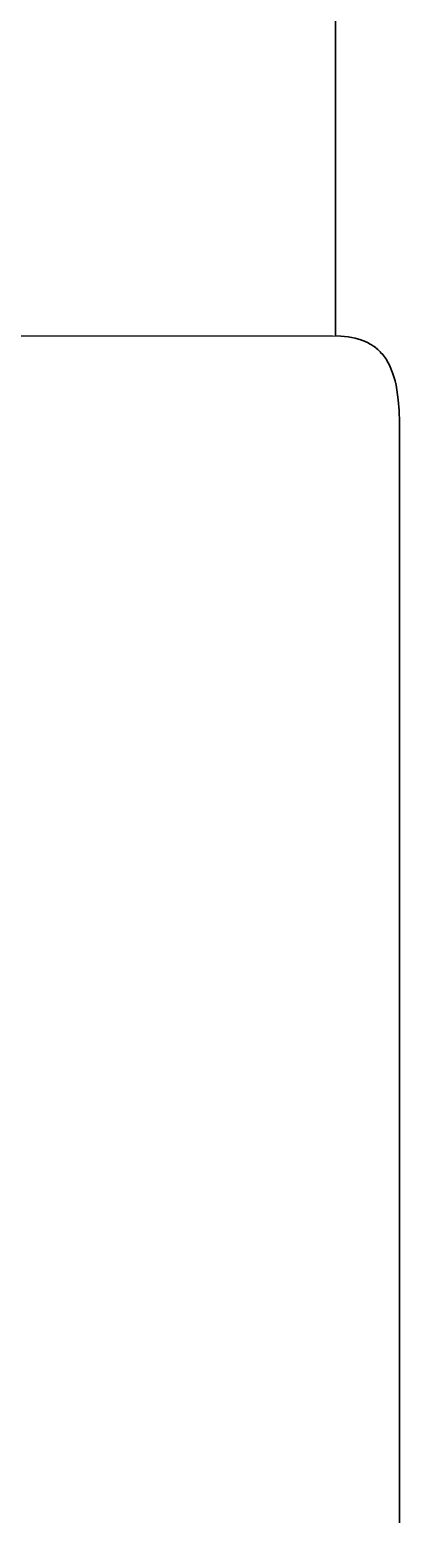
# Model space of a CAD drawing. Header units: millimetres. Extents: x 0 to 1842, y -1115 to 1018.
# Drawn here: x 394.3 to 426, y 127.3 to 254.5 of the extents above; entities that cross this region are included whole.
import ezdxf

# ---------------------------------------------------------------- set-up
doc = ezdxf.new("R2010")
doc.units = ezdxf.units.MM
doc.layers.add('Blocks', color=7, linetype='Continuous')
doc.layers.add('Blocks$Inner', color=7, linetype='Continuous', lineweight=25, true_color=0x007f00)
doc.layers.add('Blocks$Outline', color=7, linetype='Continuous', lineweight=35, true_color=0xff3f3f)

# ---------------------------------------------------------------- blocks, each defined once
blk = doc.blocks.new('Oxford High Office Chair Front')
at = {"layer": 'Blocks$Inner'}
for p, q in [((420.52, 321.3), (420.52, 228.25)), ((425.99, 220.84), (425.99, 111.12))]:
    blk.add_line(p, q, dxfattribs=at)
blk.add_lwpolyline([(392.96, 228.26), (420.27, 228.26), (420.95, 228.24), (421.27, 228.21), (421.59, 228.18), (421.89, 228.13), (422.18, 228.06), (422.47, 227.99), (422.6, 227.95), (422.67, 227.92), (422.74, 227.9), (423, 227.8), (423.06, 227.77), (423.08, 227.77), (423.08, 227.76), (423.09, 227.76), (423.09, 227.76), (423.09, 227.76), (423.1, 227.76), (423.1, 227.76), (423.11, 227.75), (423.11, 227.75), (423.11, 227.75), (423.12, 227.75), (423.12, 227.75), (423.12, 227.75), (423.19, 227.72), (423.25, 227.69), (423.49, 227.56), (423.6, 227.49), (423.66, 227.45), (423.72, 227.41), (423.77, 227.38), (423.83, 227.34), (423.94, 227.25), (423.99, 227.21), (424.04, 227.17), (424.09, 227.13), (424.14, 227.08), (424.19, 227.03), (424.24, 226.99), (424.34, 226.89), (424.43, 226.79), (424.53, 226.68), (424.7, 226.46), (424.87, 226.22), (424.94, 226.09), (425.02, 225.96), (425.16, 225.69), (425.29, 225.39), (425.41, 225.08), (425.52, 224.75), (425.62, 224.4), (425.7, 224.03), (425.78, 223.64), (425.89, 222.79), (425.96, 221.86), (425.99, 220.84)], dxfattribs=at)
at = {"layer": 'Blocks$Outline'}
for points in [[(420.52, 321.3), (420.52, 228.25)], [(420.52, 228.25), (420.95, 228.24), (421.27, 228.21), (421.59, 228.18), (421.89, 228.13), (422.18, 228.06), (422.47, 227.99), (422.6, 227.95), (422.67, 227.92), (422.74, 227.9), (423, 227.8), (423.06, 227.77), (423.08, 227.77), (423.08, 227.76), (423.09, 227.76), (423.09, 227.76), (423.09, 227.76), (423.1, 227.76), (423.1, 227.76), (423.11, 227.75), (423.11, 227.75), (423.11, 227.75), (423.12, 227.75), (423.12, 227.75), (423.12, 227.75), (423.19, 227.72), (423.25, 227.69), (423.49, 227.56), (423.6, 227.49), (423.66, 227.45), (423.72, 227.41), (423.77, 227.38), (423.83, 227.34), (423.94, 227.25), (423.99, 227.21), (424.04, 227.17), (424.09, 227.13), (424.14, 227.08), (424.19, 227.03), (424.24, 226.99), (424.34, 226.89), (424.43, 226.79), (424.53, 226.68), (424.7, 226.46), (424.87, 226.22), (424.94, 226.09), (425.02, 225.96), (425.16, 225.69), (425.29, 225.39), (425.41, 225.08), (425.52, 224.75), (425.62, 224.4), (425.7, 224.03), (425.78, 223.64), (425.89, 222.79), (425.96, 221.86), (425.99, 220.84), (425.99, 111.12)]]:
    blk.add_lwpolyline(points, dxfattribs=at)

msp = doc.modelspace()

# ---------------------------------------------------------------- block references
at = {"layer": 'Blocks'}
msp.add_blockref('Oxford High Office Chair Front', (0, 0), dxfattribs=at)

doc.saveas('drawing.dxf')
